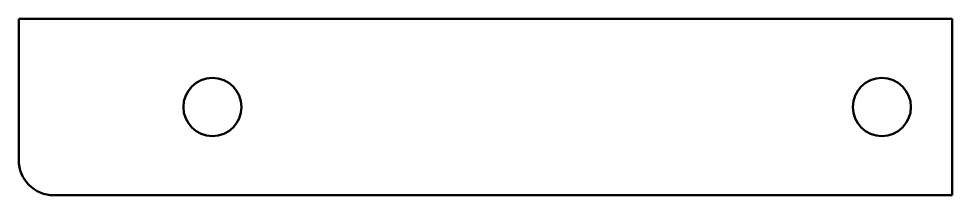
# Model space of a CAD drawing. Header units: inches. Extents: x 0 to 106, y 0 to 20.
import ezdxf

# ---------------------------------------------------------------- set-up
doc = ezdxf.new("R2010")
doc.units = ezdxf.units.IN
doc.header["$MEASUREMENT"] = 0
doc.layers.add('Visible (ANSI)', color=7, linetype='Continuous', lineweight=50)

# ---------------------------------------------------------------- blocks, each defined once
blk = doc.blocks.new('soporte anterior_Soporte_21_soporte anterior')
at = {"layer": 'Visible (ANSI)'}
for p, q in [((-53, -6), (-53, 10)), ((-53, 10), (53, 10)), ((53, 10), (53, -10)), ((53, -10), (-49, -10))]:
    blk.add_line(p, q, dxfattribs=at)
for centre in [(-31, 0), (45, 0)]:
    blk.add_circle(centre, 3.3, dxfattribs=at)
at = {"layer": 'Visible (ANSI)', "extrusion": (0, 0, -1)}
blk.add_arc((49, -6), 4, 270, 360, dxfattribs=at)

msp = doc.modelspace()

# ---------------------------------------------------------------- block references
msp.add_blockref('soporte anterior_Soporte_21_soporte anterior', (53, 10))

doc.saveas('drawing.dxf')
